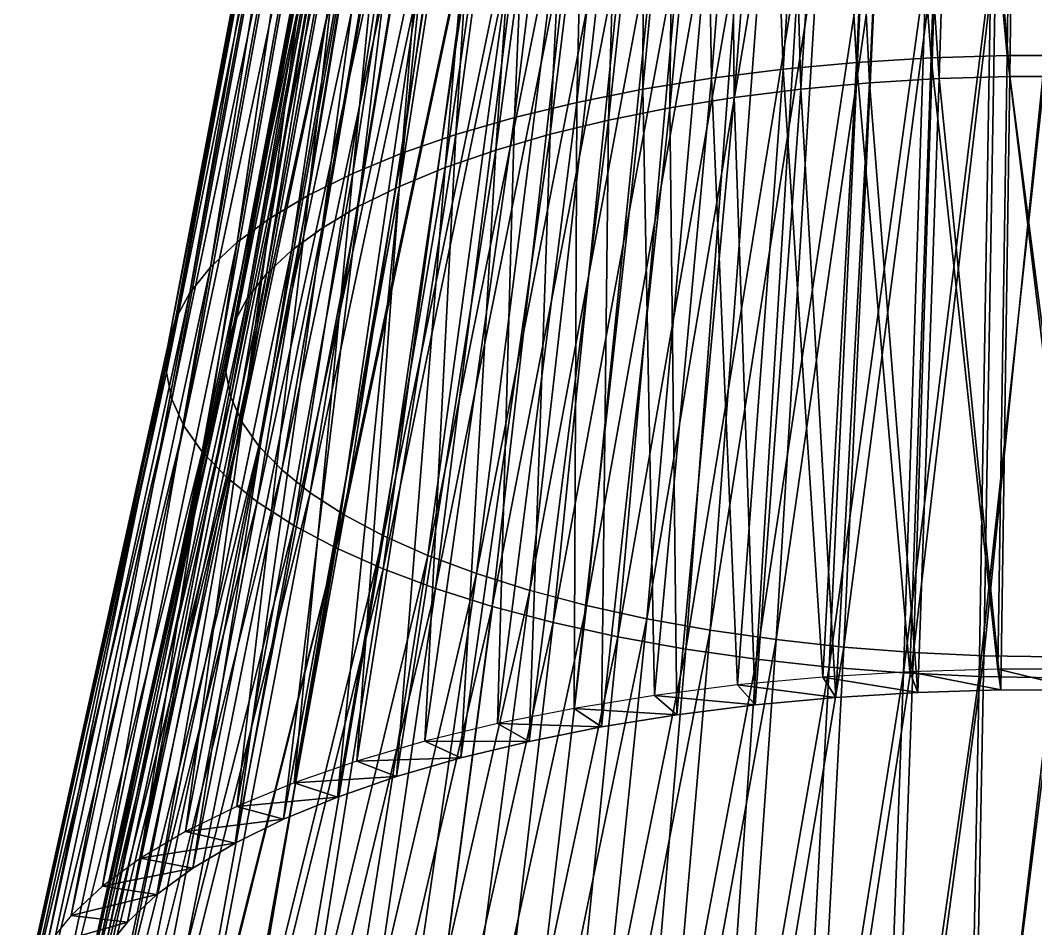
# Model space of a CAD drawing. Header units: metres. Extents: x -147 to 153, y -31 to 1429.
# Drawn here: x -86.8 to -1, y 8.6 to 85.4 of the extents above; entities that cross this region are included whole.
import ezdxf

# ---------------------------------------------------------------- set-up
doc = ezdxf.new("R2010")
doc.units = ezdxf.units.M

msp = doc.modelspace()

# ---------------------------------------------------------------- linework, layer by layer
for points in [[(-9.8596735, 82.24612, -2387.1877), (-13.729243, 134.4296, -2418.9072), (-8.287506, 134.75934, -2417.9868), (-8.287406, 134.75945, -2417.9868)], [(-9.8596735, 82.24612, -2387.1877), (-8.287506, 134.75934, -2417.9868), (-3.4607115, 82.4362, -2386.6306), (-3.4606116, 82.4363, -2386.6306)], [(-3.4607115, 82.4362, -2386.6306), (-8.287506, 134.75934, -2417.9868), (-2.7818377, 134.92288, -2417.5073), (-2.7817378, 134.92299, -2417.5073)], [(-3.4607115, 82.4362, -2386.6306), (-2.7818377, 134.92288, -2417.5073), (2.9651072, 82.43171, -2386.5903), (2.965207, 82.43181, -2386.5903)], [(2.9651072, 82.43171, -2386.5903), (-2.7818377, 134.92288, -2417.5073), (2.7469394, 134.91902, -2417.4727), (2.7470393, 134.91913, -2417.4727)], [(-22.387888, 81.28929, -2389.8323), (-24.260626, 133.28247, -2422.0413), (-19.066788, 133.93608, -2420.2622), (-19.066689, 133.93619, -2420.2622)], [(-22.387888, 81.28929, -2389.8323), (-19.066788, 133.93608, -2420.2622), (-16.184328, 81.86287, -2388.2576), (-16.184229, 81.86297, -2388.2576)], [(-16.184328, 81.86287, -2388.2576), (-19.066788, 133.93608, -2420.2622), (-13.729243, 134.4296, -2418.9072), (-13.729143, 134.4297, -2418.9072)], [(-16.184328, 81.86287, -2388.2576), (-13.729243, 134.4296, -2418.9072), (-9.8596735, 82.24612, -2387.1877), (-9.859573, 82.246216, -2387.1877)], [(-28.424425, 80.52963, -2391.9001), (-29.272306, 132.47359, -2424.2317), (-24.260626, 133.28247, -2422.0413), (-24.260527, 133.28258, -2422.0413)], [(-28.424425, 80.52963, -2391.9001), (-24.260626, 133.28247, -2422.0413), (-22.387888, 81.28929, -2389.8323), (-22.387789, 81.28939, -2389.8323)], [(-9.18806, 80.49932, -2391.8242), (-12.634189, 132.70845, -2423.4722), (-7.6158924, 133.01254, -2422.6233), (-7.6157923, 133.01265, -2422.6233)], [(-9.18806, 80.49932, -2391.8242), (-7.6158924, 133.01254, -2422.6233), (-3.217514, 80.67668, -2391.3044), (-3.2174141, 80.67678, -2391.3044)], [(-3.217514, 80.67668, -2391.3044), (-7.6158924, 133.01254, -2422.6233), (-2.5386393, 133.16336, -2422.1812), (-2.5385394, 133.16347, -2422.1812)], [(-3.217514, 80.67668, -2391.3044), (-2.5386393, 133.16336, -2422.1812), (2.7780917, 80.67249, -2391.2668), (2.7781916, 80.67259, -2391.2668)], [(2.7780917, 80.67249, -2391.2668), (-2.5386393, 133.16336, -2422.1812), (2.5599244, 133.1598, -2422.1492), (2.5600243, 133.15991, -2422.1492)], [(-34.24925, 79.58951, -2394.4458), (-34.06472, 131.51544, -2426.817), (-29.272306, 132.47359, -2424.2317), (-29.272207, 132.4737, -2424.2317)], [(-34.24925, 79.58951, -2394.4458), (-29.272306, 132.47359, -2424.2317), (-28.424425, 80.52963, -2391.9001), (-28.424326, 80.52973, -2391.9001)], [(-20.8775, 79.60655, -2394.2917), (-22.346087, 131.65059, -2426.3623), (-17.5564, 132.25334, -2424.7217), (-17.556301, 132.25345, -2424.7217)], [(-20.8775, 79.60655, -2394.2917), (-17.5564, 132.25334, -2424.7217), (-15.089274, 80.14173, -2392.8225), (-15.089174, 80.14183, -2392.8225)], [(-15.089274, 80.14173, -2392.8225), (-17.5564, 132.25334, -2424.7217), (-12.634189, 132.70845, -2423.4722), (-12.6340885, 132.70856, -2423.4722)], [(-15.089274, 80.14173, -2392.8225), (-12.634189, 132.70845, -2423.4722), (-9.18806, 80.49932, -2391.8242), (-9.18796, 80.49942, -2391.8242)], [(-39.81923, 78.47589, -2397.4504), (-38.602386, 130.4151, -2429.7778), (-34.06472, 131.51544, -2426.817), (-34.06462, 131.51555, -2426.817)], [(-39.81923, 78.47589, -2397.4504), (-34.06472, 131.51544, -2426.817), (-34.24925, 79.58951, -2394.4458), (-34.24915, 79.58961, -2394.4458)], [(-26.509888, 78.89775, -2396.2212), (-26.96779, 130.90466, -2428.3823), (-22.346087, 131.65059, -2426.3623), (-22.345987, 131.6507, -2426.3623)], [(-26.509888, 78.89775, -2396.2212), (-22.346087, 131.65059, -2426.3623), (-20.8775, 79.60655, -2394.2917), (-20.877401, 79.60665, -2394.2917)], [(-31.94473, 78.02058, -2398.5964), (-31.38729, 130.02106, -2430.7664), (-26.96779, 130.90466, -2428.3823), (-26.967691, 130.90477, -2428.3823)], [(-31.94473, 78.02058, -2398.5964), (-26.96779, 130.90466, -2428.3823), (-26.509888, 78.89775, -2396.2212), (-26.509789, 78.89785, -2396.2212)], [(-45.09313, 77.19702, -2400.8918), (-42.85171, 129.18071, -2433.0928), (-38.602386, 130.4151, -2429.7778), (-38.602287, 130.4152, -2429.7778)], [(-45.09313, 77.19702, -2400.8918), (-38.602386, 130.4151, -2429.7778), (-39.81923, 78.47589, -2397.4504), (-39.81913, 78.47599, -2397.4504)], [(-37.1418, 76.98152, -2401.4), (-35.57187, 129.00635, -2433.4968), (-31.38729, 130.02106, -2430.7664), (-31.38719, 130.02116, -2430.7664)], [(-37.1418, 76.98152, -2401.4), (-31.38729, 130.02106, -2430.7664), (-31.94473, 78.02058, -2398.5964), (-31.944632, 78.020676, -2398.5964)], [(-50.031902, 75.76237, -2404.7446), (-46.78123, 127.82144, -2436.7368), (-42.85171, 129.18071, -2433.0928), (-42.851612, 129.18082, -2433.0928)], [(-50.031902, 75.76237, -2404.7446), (-42.85171, 129.18071, -2433.0928), (-45.09313, 77.19702, -2400.8918), (-45.09303, 77.19712, -2400.8918)], [(-42.062607, 75.78827, -2404.6108), (-39.49054, 127.86801, -2436.5537), (-35.57187, 129.00635, -2433.4968), (-35.57177, 129.00645, -2433.4968)], [(-42.062607, 75.78827, -2404.6108), (-35.57187, 129.00635, -2433.4968), (-37.1418, 76.98152, -2401.4), (-37.1417, 76.98162, -2401.4)], [(-46.67073, 74.44967, -2408.2056), (-43.11429, 126.61451, -2439.9143), (-39.49054, 127.86801, -2436.5537), (-39.49044, 127.86811, -2436.5537)], [(-46.67073, 74.44967, -2408.2056), (-39.49054, 127.86801, -2436.5537), (-42.062607, 75.78827, -2404.6108), (-42.062508, 75.78837, -2404.6108)], [(-54.59899, 74.18255, -2408.98), (-50.36186, 126.34733, -2440.6833), (-46.78123, 127.82144, -2436.7368), (-46.78113, 127.82154, -2436.7368)], [(-54.59899, 74.18255, -2408.98), (-46.78123, 127.82144, -2436.7368), (-50.031902, 75.76237, -2404.7446), (-50.031803, 75.76247, -2404.7446)], [(-58.76057, 72.46927, -2413.5667), (-53.567078, 124.7693, -2444.9028), (-50.36186, 126.34733, -2440.6833), (-50.36176, 126.34743, -2440.6833)], [(-58.76057, 72.46927, -2413.5667), (-50.36186, 126.34733, -2440.6833), (-54.59899, 74.18255, -2408.98), (-54.598892, 74.18265, -2408.98)], [(-50.93204, 72.97562, -2412.1575), (-46.41629, 125.255104, -2443.5537), (-43.11429, 126.61451, -2439.9143), (-43.11419, 126.61461, -2439.9143)], [(-50.93204, 72.97562, -2412.1575), (-43.11429, 126.61451, -2439.9143), (-46.67073, 74.44967, -2408.2056), (-46.67063, 74.44977, -2408.2056)], [(-62.485836, 70.6352, -2418.471), (-56.373165, 123.09903, -2449.3643), (-53.567078, 124.7693, -2444.9028), (-53.56698, 124.7694, -2444.9028)], [(-62.485836, 70.6352, -2418.471), (-53.567078, 124.7693, -2444.9028), (-58.76057, 72.46927, -2413.5667), (-58.76047, 72.46937, -2413.5667)], [(-54.815002, 71.37704, -2416.4373), (-49.3721, 123.799866, -2447.445), (-46.41629, 125.255104, -2443.5537), (-46.41619, 125.2552, -2443.5537)], [(-54.815002, 71.37704, -2416.4373), (-46.41629, 125.255104, -2443.5537), (-50.93204, 72.97562, -2412.1575), (-50.931942, 72.975716, -2412.1575)], [(-58.29086, 69.665764, -2421.0132), (-51.959835, 122.25957, -2451.5593), (-49.3721, 123.799866, -2447.445), (-49.372, 123.799965, -2447.445)], [(-58.29086, 69.665764, -2421.0132), (-49.3721, 123.799866, -2447.445), (-54.815002, 71.37704, -2416.4373), (-54.814903, 71.37714, -2416.4373)], [(-65.74721, 68.69393, -2423.6562), (-58.75934, 121.34889, -2454.0347), (-56.373165, 123.09903, -2449.3643), (-56.373066, 123.09913, -2449.3643)], [(-65.74721, 68.69393, -2423.6562), (-56.373165, 123.09903, -2449.3643), (-62.485836, 70.6352, -2418.471), (-62.485737, 70.6353, -2418.471)], [(-61.33388, 67.85447, -2425.8513), (-54.16033, 120.645615, -2455.8662), (-51.959835, 122.25957, -2451.5593), (-51.959736, 122.25967, -2451.5593)], [(-61.33388, 67.85447, -2425.8513), (-51.959835, 122.25957, -2451.5593), (-58.29086, 69.665764, -2421.0132), (-58.29076, 69.66586, -2421.0132)], [(-68.52053, 66.65983, -2429.0845), (-60.70794, 119.53184, -2458.8792), (-58.75934, 121.34889, -2454.0347), (-58.75924, 121.34899, -2454.0347)], [(-68.52053, 66.65983, -2429.0845), (-58.75934, 121.34889, -2454.0347), (-65.74721, 68.69393, -2423.6562), (-65.74711, 68.69403, -2423.6562)], [(-63.921528, 65.95655, -2430.916), (-55.957306, 118.96995, -2460.3337), (-54.16033, 120.645615, -2455.8662), (-54.160233, 120.64571, -2455.8662)], [(-63.921528, 65.95655, -2430.916), (-54.16033, 120.645615, -2455.8662), (-61.33388, 67.85447, -2425.8513), (-61.333782, 67.85457, -2425.8513)], [(-70.78529, 64.54796, -2434.7148), (-62.204533, 117.661316, -2463.8623), (-60.70794, 119.53184, -2458.8792), (-60.70784, 119.53194, -2458.8792)], [(-70.78529, 64.54796, -2434.7148), (-60.70794, 119.53184, -2458.8792), (-68.52053, 66.65983, -2429.0845), (-68.52043, 66.65993, -2429.0845)], [(-66.03466, 63.986073, -2436.1694), (-57.33745, 117.24498, -2464.929), (-55.957306, 118.96995, -2460.3337), (-55.957207, 118.97005, -2460.3337)], [(-66.03466, 63.986073, -2436.1694), (-55.957306, 118.96995, -2460.3337), (-63.921528, 65.95655, -2430.916), (-63.92143, 65.95665, -2430.916)], [(-72.52471, 62.373955, -2440.5063), (-63.238045, 115.75119, -2468.9468), (-62.204533, 117.661316, -2463.8623), (-62.204433, 117.661415, -2463.8623)], [(-72.52471, 62.373955, -2440.5063), (-62.204533, 117.661316, -2463.8623), (-70.78529, 64.54796, -2434.7148), (-70.785194, 64.54806, -2434.7148)], [(-67.657616, 61.95762, -2441.5732), (-58.290535, 115.48349, -2469.618), (-57.33745, 117.24498, -2464.929), (-57.33735, 117.24508, -2464.929)], [(-67.657616, 61.95762, -2441.5732), (-57.33745, 117.24498, -2464.929), (-66.03466, 63.986073, -2436.1694), (-66.03456, 63.98617, -2436.1694)], [(-73.72591, 60.153908, -2446.4158), (-63.80082, 113.81558, -2474.095), (-63.238045, 115.75119, -2468.9468), (-63.237946, 115.75129, -2468.9468)], [(-73.72591, 60.153908, -2446.4158), (-63.238045, 115.75119, -2468.9468), (-72.52471, 62.373955, -2440.5063), (-72.52461, 62.374054, -2440.5063)], [(-68.7784, 59.886204, -2447.087), (-58.809517, 113.6985, -2474.3655), (-58.290535, 115.48349, -2469.618), (-58.290436, 115.48359, -2469.618)], [(-68.7784, 59.886204, -2447.087), (-58.290535, 115.48349, -2469.618), (-67.657616, 61.95762, -2441.5732), (-67.65752, 61.957718, -2441.5732)], [(-74.38, 57.90425, -2452.3994), (-63.888695, 111.86884, -2479.269), (-63.80082, 113.81558, -2474.095), (-63.80072, 113.81568, -2474.095)], [(-74.38, 57.90425, -2452.3994), (-63.80082, 113.81558, -2474.095), (-73.72591, 60.153908, -2446.4158), (-73.72581, 60.154007, -2446.4158)], [(-69.38869, 57.787163, -2452.6702), (-58.89055, 111.903244, -2479.137), (-58.809517, 113.6985, -2474.3655), (-58.809418, 113.6986, -2474.3655)], [(-69.38869, 57.787163, -2452.6702), (-58.809517, 113.6985, -2474.3655), (-68.7784, 59.886204, -2447.087), (-68.7783, 59.886303, -2447.087)], [(-74.482124, 55.64165, -2458.413), (-63.50101, 109.92538, -2484.4307), (-63.888695, 111.86884, -2479.269), (-63.888596, 111.86894, -2479.269)], [(-74.482124, 55.64165, -2458.413), (-63.888695, 111.86884, -2479.269), (-74.38, 57.90425, -2452.3994), (-74.3799, 57.90435, -2452.3994)], [(-69.48398, 55.67605, -2458.281), (-58.53304, 110.111, -2483.897), (-58.89055, 111.903244, -2479.137), (-58.89045, 111.90334, -2479.137)], [(-69.48398, 55.67605, -2458.281), (-58.89055, 111.903244, -2479.137), (-69.38869, 57.787163, -2452.6702), (-69.38859, 57.787262, -2452.6702)], [(-74.03154, 53.38286, -2464.412), (-63.50101, 109.92538, -2484.4307), (-74.482124, 55.64165, -2458.413), (-74.482025, 55.64175, -2458.413)], [(-74.03154, 53.38286, -2464.412), (-62.640644, 107.99957, -2489.5413), (-63.50101, 109.92538, -2484.4307), (-63.50091, 109.925476, -2484.4307)], [(-69.063576, 53.56848, -2463.8784), (-58.53304, 110.111, -2483.897), (-69.48398, 55.67605, -2458.281), (-69.48388, 55.676147, -2458.281)], [(-69.063576, 53.56848, -2463.8784), (-57.73962, 108.33505, -2488.6099), (-58.53304, 110.111, -2483.897), (-58.53294, 110.1111, -2483.897)], [(-68.130554, 51.48007, -2469.4207), (-57.73962, 108.33505, -2488.6099), (-69.063576, 53.56848, -2463.8784), (-69.06348, 53.56858, -2463.8784)], [(-68.130554, 51.48007, -2469.4207), (-56.516174, 106.58853, -2493.2412), (-57.73962, 108.33505, -2488.6099), (-57.73952, 108.33515, -2488.6099)], [(-73.031586, 51.144592, -2470.352), (-62.640644, 107.99957, -2489.5413), (-74.03154, 53.38286, -2464.412), (-74.03144, 53.382957, -2464.412)], [(-73.031586, 51.144592, -2470.352), (-61.313965, 106.10568, -2494.5635), (-62.640644, 107.99957, -2489.5413), (-62.640545, 107.99967, -2489.5413)], [(-66.691864, 49.426273, -2474.8667), (-56.516174, 106.58853, -2493.2412), (-68.130554, 51.48007, -2469.4207), (-68.130455, 51.480167, -2469.4207)], [(-66.691864, 49.426273, -2474.8667), (-54.87176, 104.884384, -2497.7566), (-56.516174, 106.58853, -2493.2412), (-56.516075, 106.58863, -2493.2412)], [(-71.48965, 48.943424, -2476.189), (-61.313965, 106.10568, -2494.5635), (-73.031586, 51.144592, -2470.352), (-73.03149, 51.14469, -2470.352)], [(-71.48965, 48.943424, -2476.189), (-59.530796, 104.25774, -2499.4597), (-61.313965, 106.10568, -2494.5635), (-61.313866, 106.10578, -2494.5635)], [(-64.758125, 47.422295, -2480.1765), (-54.87176, 104.884384, -2497.7566), (-66.691864, 49.426273, -2474.8667), (-66.691765, 49.426373, -2474.8667)], [(-64.758125, 47.422295, -2480.1765), (-52.818554, 103.235214, -2502.1226), (-54.87176, 104.884384, -2497.7566), (-54.871662, 104.88448, -2497.7566)], [(-69.41717, 46.795647, -2481.8796), (-59.530796, 104.25774, -2499.4597), (-71.48965, 48.943424, -2476.189), (-71.48955, 48.943523, -2476.189)], [(-69.41717, 46.795647, -2481.8796), (-57.304344, 102.46941, -2504.194), (-59.530796, 104.25774, -2499.4597), (-59.530697, 104.257835, -2499.4597)], [(-62.34368, 45.48297, -2485.3105), (-52.818554, 103.235214, -2502.1226), (-64.758125, 47.422295, -2480.1765), (-64.758026, 47.422394, -2480.1765)], [(-62.34368, 45.48297, -2485.3105), (-50.371754, 101.653244, -2506.3066), (-52.818554, 103.235214, -2502.1226), (-52.818455, 103.23531, -2502.1226)], [(-66.82947, 44.71717, -2487.382), (-57.304344, 102.46941, -2504.194), (-69.41717, 46.795647, -2481.8796), (-69.41707, 46.795746, -2481.8796)], [(-66.82947, 44.71717, -2487.382), (-54.651077, 100.75396, -2508.7312), (-57.304344, 102.46941, -2504.194), (-57.304245, 102.46951, -2504.194)], [(-59.46639, 43.622665, -2490.231), (-50.371754, 101.653244, -2506.3066), (-62.34368, 45.48297, -2485.3105), (-62.343582, 45.48307, -2485.3105)], [(-59.46639, 43.622665, -2490.231), (-47.549477, 100.15018, -2510.278), (-50.371754, 101.653244, -2506.3066), (-50.371655, 101.65334, -2506.3066)], [(-63.745716, 42.72338, -2492.6555), (-54.651077, 100.75396, -2508.7312), (-66.82947, 44.71717, -2487.382), (-66.82937, 44.71727, -2487.382)], [(-63.745716, 42.72338, -2492.6555), (-51.590656, 99.12406, -2513.0378), (-54.651077, 100.75396, -2508.7312), (-54.650978, 100.75406, -2508.7312)], [(-56.147556, 41.85515, -2494.901), (-47.549477, 100.15018, -2510.278), (-59.46639, 43.622665, -2490.231), (-59.46629, 43.622765, -2490.231)], [(-56.147556, 41.85515, -2494.901), (-44.372612, 98.73714, -2514.0073), (-47.549477, 100.15018, -2510.278), (-47.549377, 100.150276, -2510.278)], [(-60.188744, 40.829033, -2497.6606), (-51.590656, 99.12406, -2513.0378), (-63.745716, 42.72338, -2492.6555), (-63.745617, 42.72348, -2492.6555)], [(-60.188744, 40.829033, -2497.6606), (-48.145733, 97.5918, -2517.0815), (-51.590656, 99.12406, -2513.0378), (-51.590557, 99.12416, -2513.0378)], [(-52.411755, 40.1935, -2499.2864), (-44.372612, 98.73714, -2514.0073), (-56.147556, 41.85515, -2494.901), (-56.147457, 41.855247, -2494.901)], [(-52.411755, 40.1935, -2499.2864), (-40.864685, 97.4246, -2517.4668), (-44.372612, 98.73714, -2514.0073), (-44.372513, 98.737236, -2514.0073)], [(-56.18488, 39.048157, -2502.3606), (-48.145733, 97.5918, -2517.0815), (-60.188744, 40.829033, -2497.6606), (-60.188644, 40.829132, -2497.6606)], [(-56.18488, 39.048157, -2502.3606), (-44.341812, 96.1685, -2520.833), (-48.145733, 97.5918, -2517.0815), (-48.145634, 97.591896, -2517.0815)], [(-48.286648, 38.650032, -2503.3545), (-40.864685, 97.4246, -2517.4668), (-52.411755, 40.1935, -2499.2864), (-52.411655, 40.1936, -2499.2864)], [(-48.286648, 38.650032, -2503.3545), (-37.051655, 96.22227, -2520.6309), (-40.864685, 97.4246, -2517.4668), (-40.864586, 97.4247, -2517.4668)], [(-51.76377, 37.393936, -2506.7207), (-44.341812, 96.1685, -2520.833), (-56.18488, 39.048157, -2502.3606), (-56.18478, 39.048256, -2502.3606)], [(-51.76377, 37.393936, -2506.7207), (-40.20704, 94.86472, -2524.2642), (-44.341812, 96.1685, -2520.833), (-44.341713, 96.1686, -2520.833)], [(-43.802753, 37.236168, -2507.0754), (-37.051655, 96.22227, -2520.6309), (-48.286648, 38.650032, -2503.3545), (-48.28655, 38.65013, -2503.3545)], [(-43.802753, 37.236168, -2507.0754), (-32.96178, 95.13905, -2523.4763), (-37.051655, 96.22227, -2520.6309), (-37.051556, 96.22237, -2520.6309)], [(-46.958138, 35.878616, -2510.7085), (-40.20704, 94.86472, -2524.2642), (-51.76377, 37.393936, -2506.7207), (-51.76367, 37.394035, -2506.7207)], [(-46.958138, 35.878616, -2510.7085), (-35.77206, 93.69011, -2527.3496), (-40.20704, 94.86472, -2524.2642), (-40.20694, 94.86482, -2524.2642)], [(-38.993305, 35.96237, -2510.4214), (-32.96178, 95.13905, -2523.4763), (-43.802753, 37.236168, -2507.0754), (-43.802654, 37.236267, -2507.0754)], [(-38.993305, 35.96237, -2510.4214), (-28.625317, 94.182976, -2525.9817), (-32.96178, 95.13905, -2523.4763), (-32.96168, 95.13915, -2523.4763)], [(-41.80359, 34.51342, -2514.2947), (-35.77206, 93.69011, -2527.3496), (-46.958138, 35.878616, -2510.7085), (-46.95804, 35.878716, -2510.7085)], [(-41.80359, 34.51342, -2514.2947), (-31.06969, 92.65336, -2530.0664), (-35.77206, 93.69011, -2527.3496), (-35.77196, 93.69021, -2527.3496)], [(-33.893887, 34.83808, -2513.3677), (-28.625317, 94.182976, -2525.9817), (-38.993305, 35.96237, -2510.4214), (-38.993206, 35.96247, -2510.4214)], [(-33.893887, 34.83808, -2513.3677), (-24.07438, 93.361115, -2528.129), (-28.625317, 94.182976, -2525.9817), (-28.625217, 94.183075, -2525.9817)], [(-28.542255, 33.87162, -2515.8923), (-24.07438, 93.361115, -2528.129), (-33.893887, 34.83808, -2513.3677), (-33.893787, 34.83818, -2513.3677)], [(-28.542255, 33.87162, -2515.8923), (-19.342665, 92.67954, -2529.9016), (-24.07438, 93.361115, -2528.129), (-24.074282, 93.36121, -2528.129)], [(-22.97804, 33.070133, -2517.977), (-19.342665, 92.67954, -2529.9016), (-28.542255, 33.87162, -2515.8923), (-28.542156, 33.87172, -2515.8923)], [(-22.97804, 33.070133, -2517.977), (-14.465198, 92.14332, -2531.2869), (-19.342665, 92.67954, -2529.9016), (-19.342566, 92.67964, -2529.9016)], [(-36.338257, 33.30846, -2517.4524), (-31.06969, 92.65336, -2530.0664), (-41.80359, 34.51342, -2514.2947), (-41.80349, 34.51352, -2514.2947)], [(-36.338257, 33.30846, -2517.4524), (-26.134752, 91.762146, -2532.3948), (-31.06969, 92.65336, -2530.0664), (-31.069592, 92.65346, -2530.0664)], [(-17.24243, 32.439564, -2519.6062), (-14.465198, 92.14332, -2531.2869), (-22.97804, 33.070133, -2517.977), (-22.977942, 33.070232, -2517.977)], [(-17.24243, 32.439564, -2519.6062), (-9.478091, 91.75641, -2532.2747), (-14.465198, 92.14332, -2531.2869), (-14.465097, 92.14342, -2531.2869)], [(-30.602627, 32.272648, -2520.1582), (-26.134752, 91.762146, -2532.3948), (-36.338257, 33.30846, -2517.4524), (-36.338158, 33.30856, -2517.4524)], [(-30.602627, 32.272648, -2520.1582), (-21.003777, 91.02306, -2534.3171), (-26.134752, 91.762146, -2532.3948), (-26.134653, 91.762245, -2532.3948)], [(-24.639153, 31.413652, -2522.3926), (-21.003777, 91.02306, -2534.3171), (-30.602627, 32.272648, -2520.1582), (-30.602528, 32.272747, -2520.1582)], [(-24.639153, 31.413652, -2522.3926), (-15.714751, 90.44159, -2535.8193), (-21.003777, 91.02306, -2534.3171), (-21.003677, 91.02316, -2534.3171)], [(-11.377894, 31.984581, -2520.7676), (-9.478091, 91.75641, -2532.2747), (-17.24243, 32.439564, -2519.6062), (-17.24233, 32.439663, -2519.6062)], [(-11.377894, 31.984581, -2520.7676), (-4.41827, 91.521675, -2532.8572), (-9.478091, 91.75641, -2532.2747), (-9.477991, 91.75651, -2532.2747)], [(-5.427847, 31.70855, -2521.4526), (-4.41827, 91.521675, -2532.8572), (-11.377894, 31.984581, -2520.7676), (-11.377794, 31.98468, -2520.7676)], [(-5.427847, 31.70855, -2521.4526), (0.6768136, 91.44086, -2533.0305), (-4.41827, 91.521675, -2532.8572), (-4.41817, 91.521774, -2532.8572)], [(0.5636665, 31.613512, -2521.6565), (0.6768136, 91.44086, -2533.0305), (-5.427847, 31.70855, -2521.4526), (-5.427747, 31.708649, -2521.4526)], [(-18.491985, 30.737839, -2524.1384), (-15.714751, 90.44159, -2535.8193), (-24.639153, 31.413652, -2522.3926), (-24.639053, 31.413752, -2522.3926)], [(-18.491985, 30.737839, -2524.1384), (-10.306837, 90.02203, -2536.8904), (-15.714751, 90.44159, -2535.8193), (-15.714651, 90.44169, -2535.8193)], [(-12.206639, 30.250208, -2525.3833), (-10.306837, 90.02203, -2536.8904), (-18.491985, 30.737839, -2524.1384), (-18.491886, 30.737938, -2524.1384)], [(-12.206639, 30.250208, -2525.3833), (-4.8200703, 89.767494, -2537.5222), (-10.306837, 90.02203, -2536.8904), (-10.306737, 90.02213, -2536.8904)], [(-5.829647, 29.954369, -2526.1177), (-4.8200703, 89.767494, -2537.5222), (-12.206639, 30.250208, -2525.3833), (-12.206539, 30.250307, -2525.3833)], [(-5.829647, 29.954369, -2526.1177), (0.7049335, 89.67986, -2537.7102), (-4.8200703, 89.767494, -2537.5222), (-4.81997, 89.76759, -2537.5222)], [(0.5917862, 29.852512, -2526.3362), (0.7049335, 89.67986, -2537.7102), (-5.829647, 29.954369, -2526.1177), (-5.829547, 29.954468, -2526.1177)], [(-4.225873, 30.573793, -2354.0955), (-9.8596735, 82.24612, -2387.1877), (-3.4607115, 82.4362, -2386.6306), (-3.4606116, 82.4363, -2386.6306)], [(-4.225873, 30.573793, -2354.0955), (-3.4607115, 82.4362, -2386.6306), (3.2496278, 30.56857, -2354.0486), (3.2497277, 30.568668, -2354.0486)], [(3.2496278, 30.56857, -2354.0486), (-3.4607115, 82.4362, -2386.6306), (2.9651072, 82.43171, -2386.5903), (2.965207, 82.43181, -2386.5903)], [(-19.02794, 29.906803, -2355.9883), (-22.387888, 81.28929, -2389.8323), (-16.184328, 81.86287, -2388.2576), (-16.184229, 81.86297, -2388.2576)], [(-19.02794, 29.906803, -2355.9883), (-16.184328, 81.86287, -2388.2576), (-11.670129, 30.352661, -2354.7437), (-11.670029, 30.35276, -2354.7437)], [(-11.670129, 30.352661, -2354.7437), (-16.184328, 81.86287, -2388.2576), (-9.8596735, 82.24612, -2387.1877), (-9.859573, 82.246216, -2387.1877)], [(-11.670129, 30.352661, -2354.7437), (-9.8596735, 82.24612, -2387.1877), (-4.225873, 30.573793, -2354.0955), (-4.225773, 30.573893, -2354.0955)], [(-26.244877, 29.239529, -2357.8203), (-28.424425, 80.52963, -2391.9001), (-22.387888, 81.28929, -2389.8323), (-22.387789, 81.28939, -2389.8323)], [(-26.244877, 29.239529, -2357.8203), (-22.387888, 81.28929, -2389.8323), (-19.02794, 29.906803, -2355.9883), (-19.027842, 29.906902, -2355.9883)], [(-3.9826744, 28.814272, -2358.7693), (-9.18806, 80.49932, -2391.8242), (-3.217514, 80.67668, -2391.3044), (-3.2174141, 80.67678, -2391.3044)], [(-3.9826744, 28.814272, -2358.7693), (-3.217514, 80.67668, -2391.3044), (3.0626125, 28.80935, -2358.725), (3.0627124, 28.809448, -2358.725)], [(3.0626125, 28.80935, -2358.725), (-3.217514, 80.67668, -2391.3044), (2.7780917, 80.67249, -2391.2668), (2.7781916, 80.67259, -2391.2668)], [(-33.2675, 28.355774, -2360.2258), (-34.24925, 79.58951, -2394.4458), (-28.424425, 80.52963, -2391.9001), (-28.424326, 80.52973, -2391.9001)], [(-33.2675, 28.355774, -2360.2258), (-28.424425, 80.52963, -2391.9001), (-26.244877, 29.239529, -2357.8203), (-26.244778, 29.239628, -2357.8203)], [(-17.932884, 28.185669, -2360.5532), (-20.8775, 79.60655, -2394.2917), (-15.089274, 80.14173, -2392.8225), (-15.089174, 80.14183, -2392.8225)], [(-17.932884, 28.185669, -2360.5532), (-15.089274, 80.14173, -2392.8225), (-10.998515, 28.605865, -2359.3801), (-10.998415, 28.605965, -2359.3801)], [(-10.998515, 28.605865, -2359.3801), (-15.089274, 80.14173, -2392.8225), (-9.18806, 80.49932, -2391.8242), (-9.18796, 80.49942, -2391.8242)], [(-10.998515, 28.605865, -2359.3801), (-9.18806, 80.49932, -2391.8242), (-3.9826744, 28.814272, -2358.7693), (-3.9825745, 28.814371, -2358.7693)], [(-40.04383, 27.262085, -2363.1873), (-39.81923, 78.47589, -2397.4504), (-34.24925, 79.58951, -2394.4458), (-34.24915, 79.58961, -2394.4458)], [(-40.04383, 27.262085, -2363.1873), (-34.24925, 79.58951, -2394.4458), (-33.2675, 28.355774, -2360.2258), (-33.267403, 28.355873, -2360.2258)], [(-24.734488, 27.556797, -2362.2798), (-26.509888, 78.89775, -2396.2212), (-20.8775, 79.60655, -2394.2917), (-20.877401, 79.60665, -2394.2917)], [(-24.734488, 27.556797, -2362.2798), (-20.8775, 79.60655, -2394.2917), (-17.932884, 28.185669, -2360.5532), (-17.932785, 28.185768, -2360.5532)], [(-46.52369, 25.966557, -2366.6829), (-45.09313, 77.19702, -2400.8918), (-39.81923, 78.47589, -2397.4504), (-39.81913, 78.47599, -2397.4504)], [(-46.52369, 25.966557, -2366.6829), (-39.81923, 78.47589, -2397.4504), (-40.04383, 27.262085, -2363.1873), (-40.04373, 27.262184, -2363.1873)], [(-31.352962, 26.723904, -2364.5469), (-31.94473, 78.02058, -2398.5964), (-26.509888, 78.89775, -2396.2212), (-26.509789, 78.89785, -2396.2212)], [(-31.352962, 26.723904, -2364.5469), (-26.509888, 78.89775, -2396.2212), (-24.734488, 27.556797, -2362.2798), (-24.734388, 27.556896, -2362.2798)], [(-37.73932, 25.693153, -2367.338), (-37.1418, 76.98152, -2401.4), (-31.94473, 78.02058, -2398.5964), (-31.944632, 78.020676, -2398.5964)], [(-37.73932, 25.693153, -2367.338), (-31.94473, 78.02058, -2398.5964), (-31.352962, 26.723904, -2364.5469), (-31.352863, 26.724003, -2364.5469)], [(-52.6591, 24.478777, -2370.6863), (-50.031902, 75.76237, -2404.7446), (-45.09313, 77.19702, -2400.8918), (-45.09303, 77.19712, -2400.8918)], [(-52.6591, 24.478777, -2370.6863), (-45.09313, 77.19702, -2400.8918), (-46.52369, 25.966557, -2366.6829), (-46.52359, 25.966656, -2366.6829)], [(-43.84626, 24.472183, -2370.6323), (-42.062607, 75.78827, -2404.6108), (-37.1418, 76.98152, -2401.4), (-37.1417, 76.98162, -2401.4)], [(-43.84626, 24.472183, -2370.6323), (-37.1418, 76.98152, -2401.4), (-37.73932, 25.693153, -2367.338), (-37.73922, 25.693253, -2367.338)], [(-58.404648, 22.809767, -2375.1685), (-54.59899, 74.18255, -2408.98), (-50.031902, 75.76237, -2404.7446), (-50.031803, 75.76247, -2404.7446)], [(-58.404648, 22.809767, -2375.1685), (-50.031902, 75.76237, -2404.7446), (-52.6591, 24.478777, -2370.6863), (-52.659, 24.478876, -2370.6863)], [(-49.62858, 23.070024, -2374.4055), (-46.67073, 74.44967, -2408.2056), (-42.062607, 75.78827, -2404.6108), (-42.062508, 75.78837, -2404.6108)], [(-49.62858, 23.070024, -2374.4055), (-42.062607, 75.78827, -2404.6108), (-43.84626, 24.472183, -2370.6323), (-43.84616, 24.472282, -2370.6323)], [(-63.717777, 20.971878, -2380.0957), (-58.76057, 72.46927, -2413.5667), (-54.59899, 74.18255, -2408.98), (-54.598892, 74.18265, -2408.98)], [(-63.717777, 20.971878, -2380.0957), (-54.59899, 74.18255, -2408.98), (-58.404648, 22.809767, -2375.1685), (-58.40455, 22.809866, -2375.1685)], [(-55.043465, 21.497065, -2378.6294), (-50.93204, 72.97562, -2412.1575), (-46.67073, 74.44967, -2408.2056), (-46.67063, 74.44977, -2408.2056)], [(-55.043465, 21.497065, -2378.6294), (-46.67073, 74.44967, -2408.2056), (-49.62858, 23.070024, -2374.4055), (-49.62848, 23.070124, -2374.4055)], [(-60.050835, 19.764948, -2383.2732), (-54.815002, 71.37704, -2416.4373), (-50.93204, 72.97562, -2412.1575), (-50.931942, 72.975716, -2412.1575)], [(-60.050835, 19.764948, -2383.2732), (-50.93204, 72.97562, -2412.1575), (-55.043465, 21.497065, -2378.6294), (-55.043365, 21.497164, -2378.6294)], [(-68.559166, 18.978722, -2385.4316), (-62.485836, 70.6352, -2418.471), (-58.76057, 72.46927, -2413.5667), (-58.76047, 72.46937, -2413.5667)], [(-68.559166, 18.978722, -2385.4316), (-58.76057, 72.46927, -2413.5667), (-63.717777, 20.971878, -2380.0957), (-63.717678, 20.971977, -2380.0957)], [(-64.6136, 17.886497, -2388.3022), (-58.29086, 69.665764, -2421.0132), (-54.815002, 71.37704, -2416.4373), (-54.814903, 71.37714, -2416.4373)], [(-64.6136, 17.886497, -2388.3022), (-54.815002, 71.37704, -2416.4373), (-60.050835, 19.764948, -2383.2732), (-60.050735, 19.765047, -2383.2732)], [(-72.89297, 16.845057, -2391.137), (-65.74721, 68.69393, -2423.6562), (-62.485836, 70.6352, -2418.471), (-62.485737, 70.6353, -2418.471)], [(-72.89297, 16.845057, -2391.137), (-62.485836, 70.6352, -2418.471), (-68.559166, 18.978722, -2385.4316), (-68.55907, 18.97882, -2385.4316)], [(-68.698, 15.875624, -2393.6792), (-61.33388, 67.85447, -2425.8513), (-58.29086, 69.665764, -2421.0132), (-58.29076, 69.66586, -2421.0132)], [(-68.698, 15.875624, -2393.6792), (-58.29086, 69.665764, -2421.0132), (-64.6136, 17.886497, -2388.3022), (-64.6135, 17.886597, -2388.3022)], [(-76.6871, 14.586673, -2397.1694), (-68.52053, 66.65983, -2429.0845), (-65.74721, 68.69393, -2423.6562), (-65.74711, 68.69403, -2423.6562)], [(-76.6871, 14.586673, -2397.1694), (-65.74721, 68.69393, -2423.6562), (-72.89297, 16.845057, -2391.137), (-72.89287, 16.845156, -2391.137)], [(-72.273766, 13.74721, -2399.3645), (-63.921528, 65.95655, -2430.916), (-61.33388, 67.85447, -2425.8513), (-61.333782, 67.85457, -2425.8513)], [(-72.273766, 13.74721, -2399.3645), (-61.33388, 67.85447, -2425.8513), (-68.698, 15.875624, -2393.6792), (-68.6979, 15.875724, -2393.6792)], [(-79.91347, 12.220295, -2403.4841), (-70.78529, 64.54796, -2434.7148), (-68.52053, 66.65983, -2429.0845), (-68.52043, 66.65993, -2429.0845)], [(-79.91347, 12.220295, -2403.4841), (-68.52053, 66.65983, -2429.0845), (-76.6871, 14.586673, -2397.1694), (-76.687004, 14.586773, -2397.1694)], [(-75.31446, 11.517015, -2405.3157), (-66.03466, 63.986073, -2436.1694), (-63.921528, 65.95655, -2430.916), (-63.92143, 65.95665, -2430.916)], [(-75.31446, 11.517015, -2405.3157), (-63.921528, 65.95655, -2430.916), (-72.273766, 13.74721, -2399.3645), (-72.27367, 13.74731, -2399.3645)], [(-82.54819, 9.763442, -2410.0347), (-72.52471, 62.373955, -2440.5063), (-70.78529, 64.54796, -2434.7148), (-70.785194, 64.54806, -2434.7148)], [(-82.54819, 9.763442, -2410.0347), (-70.78529, 64.54796, -2434.7148), (-79.91347, 12.220295, -2403.4841), (-79.91337, 12.220395, -2403.4841)], [(-77.79755, 9.201555, -2411.4893), (-67.657616, 61.95762, -2441.5732), (-66.03466, 63.986073, -2436.1694), (-66.03456, 63.98617, -2436.1694)], [(-77.79755, 9.201555, -2411.4893), (-66.03466, 63.986073, -2436.1694), (-75.31446, 11.517015, -2405.3157), (-75.31436, 11.517116, -2405.3157)], [(-84.57174, 7.2343035, -2416.7722), (-73.72591, 60.153908, -2446.4158), (-72.52471, 62.373955, -2440.5063), (-72.52461, 62.374054, -2440.5063)], [(-84.57174, 7.2343035, -2416.7722), (-72.52471, 62.373955, -2440.5063), (-82.54819, 9.763442, -2410.0347), (-82.54809, 9.763542, -2410.0347)], [(-79.70465, 6.817967, -2417.8389), (-68.7784, 59.886204, -2447.087), (-67.657616, 61.95762, -2441.5732), (-67.65752, 61.957718, -2441.5732)], [(-79.70465, 6.817967, -2417.8389), (-67.657616, 61.95762, -2441.5732), (-77.79755, 9.201555, -2411.4893), (-77.79745, 9.201655, -2411.4893)], [(-85.969154, 4.651604, -2423.647), (-74.38, 57.90425, -2452.3994), (-73.72591, 60.153908, -2446.4158), (-73.72581, 60.154007, -2446.4158)], [(-85.969154, 4.651604, -2423.647), (-73.72591, 60.153908, -2446.4158), (-84.57174, 7.2343035, -2416.7722), (-84.57164, 7.2344036, -2416.7722)], [(-81.02165, 4.3839016, -2424.318), (-69.38869, 57.787163, -2452.6702), (-68.7784, 59.886204, -2447.087), (-68.7783, 59.886303, -2447.087)], [(-81.02165, 4.3839016, -2424.318), (-68.7784, 59.886204, -2447.087), (-79.70465, 6.817967, -2417.8389), (-79.70455, 6.818067, -2417.8389)], [(-86.73009, 2.0344582, -2430.608), (-74.482124, 55.64165, -2458.413), (-74.38, 57.90425, -2452.3994), (-74.3799, 57.90435, -2452.3994)], [(-86.73009, 2.0344582, -2430.608), (-74.38, 57.90425, -2452.3994), (-85.969154, 4.651604, -2423.647), (-85.969055, 4.6517043, -2423.647)], [(-81.73879, 1.917372, -2430.8787), (-69.48398, 55.67605, -2458.281), (-69.38869, 57.787163, -2452.6702), (-69.38859, 57.787262, -2452.6702)], [(-81.73879, 1.917372, -2430.8787), (-69.38869, 57.787163, -2452.6702), (-81.02165, 4.3839016, -2424.318), (-81.02155, 4.3840017, -2424.318)], [(-86.84889, -0.5977435, -2437.604), (-74.03154, 53.38286, -2464.412), (-74.482124, 55.64165, -2458.413), (-74.482025, 55.64175, -2458.413)], [(-86.84889, -0.5977435, -2437.604), (-74.482124, 55.64165, -2458.413), (-86.73009, 2.0344582, -2430.608), (-86.72999, 2.034558, -2430.608)], [(-81.85076, -0.563347, -2437.472), (-69.063576, 53.56848, -2463.8784), (-69.48398, 55.67605, -2458.281), (-69.48388, 55.676147, -2458.281)], [(-81.85076, -0.563347, -2437.472), (-69.48398, 55.67605, -2458.281), (-81.73879, 1.917372, -2430.8787), (-81.73869, 1.917472, -2430.8787)], [(-86.32471, -3.2255197, -2444.5828), (-74.03154, 53.38286, -2464.412), (-86.84889, -0.5977435, -2437.604), (-86.84879, -0.5976435, -2437.604)], [(-86.32471, -3.2255197, -2444.5828), (-73.031586, 51.144592, -2470.352), (-74.03154, 53.38286, -2464.412), (-74.03144, 53.382957, -2464.412)], [(-81.356735, -3.0398955, -2444.049), (-69.063576, 53.56848, -2463.8784), (-81.85076, -0.563347, -2437.472), (-81.85066, -0.56324697, -2437.472)], [(-81.356735, -3.0398955, -2444.049), (-68.130554, 51.48007, -2469.4207), (-69.063576, 53.56848, -2463.8784), (-69.06348, 53.56858, -2463.8784)], [(-85.16141, -5.8294168, -2451.4932), (-73.031586, 51.144592, -2470.352), (-86.32471, -3.2255197, -2444.5828), (-86.32461, -3.2254198, -2444.5828)], [(-85.16141, -5.8294168, -2451.4932), (-71.48965, 48.943424, -2476.189), (-73.031586, 51.144592, -2470.352), (-73.03149, 51.14469, -2470.352)], [(-80.26039, -5.493938, -2450.5618), (-68.130554, 51.48007, -2469.4207), (-81.356735, -3.0398955, -2444.049), (-81.356636, -3.0397956, -2444.049)], [(-80.26039, -5.493938, -2450.5618), (-66.691864, 49.426273, -2474.8667), (-68.130554, 51.48007, -2469.4207), (-68.130455, 51.480167, -2469.4207)], [(-83.36759, -8.390154, -2458.2834), (-71.48965, 48.943424, -2476.189), (-85.16141, -5.8294168, -2451.4932), (-85.16131, -5.8293166, -2451.4932)], [(-83.36759, -8.390154, -2458.2834), (-69.41717, 46.795647, -2481.8796), (-71.48965, 48.943424, -2476.189), (-71.48955, 48.943523, -2476.189)], [(-78.5698, -7.9073057, -2456.9614), (-66.691864, 49.426273, -2474.8667), (-80.26039, -5.493938, -2450.5618), (-80.26029, -5.493838, -2450.5618)], [(-78.5698, -7.9073057, -2456.9614), (-64.758125, 47.422295, -2480.1765), (-66.691864, 49.426273, -2474.8667), (-66.691765, 49.426373, -2474.8667)], [(-76.29752, -10.262132, -2463.2007), (-64.758125, 47.422295, -2480.1765), (-78.5698, -7.9073057, -2456.9614), (-78.5697, -7.9072056, -2456.9614)], [(-76.29752, -10.262132, -2463.2007), (-62.34368, 45.48297, -2485.3105), (-64.758125, 47.422295, -2480.1765), (-64.758026, 47.422394, -2480.1765)], [(-80.95656, -10.888774, -2464.9038), (-69.41717, 46.795647, -2481.8796), (-83.36759, -8.390154, -2458.2834), (-83.36749, -8.390054, -2458.2834)], [(-80.95656, -10.888774, -2464.9038), (-66.82947, 44.71717, -2487.382), (-69.41717, 46.795647, -2481.8796), (-69.41707, 46.795746, -2481.8796)], [(-73.46036, -12.54098, -2469.2336), (-62.34368, 45.48297, -2485.3105), (-76.29752, -10.262132, -2463.2007), (-76.297424, -10.262032, -2463.2007)], [(-73.46036, -12.54098, -2469.2336), (-59.46639, 43.622665, -2490.231), (-62.34368, 45.48297, -2485.3105), (-62.343582, 45.48307, -2485.3105)], [(-77.94615, -13.30678, -2471.3052), (-66.82947, 44.71717, -2487.382), (-80.95656, -10.888774, -2464.9038), (-80.95646, -10.888674, -2464.9038)], [(-77.94615, -13.30678, -2471.3052), (-63.745716, 42.72338, -2492.6555), (-66.82947, 44.71717, -2487.382), (-66.82937, 44.71727, -2487.382)], [(-70.07934, -14.72698, -2475.0154), (-59.46639, 43.622665, -2490.231), (-73.46036, -12.54098, -2469.2336), (-73.46026, -12.54088, -2469.2336)], [(-70.07934, -14.72698, -2475.0154), (-56.147556, 41.85515, -2494.901), (-59.46639, 43.622665, -2490.231), (-59.46629, 43.622765, -2490.231)], [(-74.35866, -15.6262665, -2477.44), (-63.745716, 42.72338, -2492.6555), (-77.94615, -13.30678, -2471.3052), (-77.94605, -13.30668, -2471.3052)], [(-74.35866, -15.6262665, -2477.44), (-60.188744, 40.829033, -2497.6606), (-63.745716, 42.72338, -2492.6555), (-63.745617, 42.72348, -2492.6555)], [(-66.17945, -16.803947, -2480.503), (-56.147556, 41.85515, -2494.901), (-70.07934, -14.72698, -2475.0154), (-70.07924, -14.72688, -2475.0154)], [(-66.17945, -16.803947, -2480.503), (-52.411755, 40.1935, -2499.2864), (-56.147556, 41.85515, -2494.901), (-56.147457, 41.855247, -2494.901)], [(-70.22064, -17.830063, -2483.2627), (-60.188744, 40.829033, -2497.6606), (-74.35866, -15.6262665, -2477.44), (-74.35856, -15.626166, -2477.44)], [(-70.22064, -17.830063, -2483.2627), (-56.18488, 39.048157, -2502.3606), (-60.188744, 40.829033, -2497.6606), (-60.188644, 40.829132, -2497.6606)], [(-61.789608, -18.756506, -2485.6562), (-52.411755, 40.1935, -2499.2864), (-66.17945, -16.803947, -2480.503), (-66.17935, -16.803848, -2480.503)], [(-61.789608, -18.756506, -2485.6562), (-48.286648, 38.650032, -2503.3545), (-52.411755, 40.1935, -2499.2864), (-52.411655, 40.1936, -2499.2864)], [(-65.56273, -19.901848, -2488.7305), (-56.18488, 39.048157, -2502.3606), (-70.22064, -17.830063, -2483.2627), (-70.22054, -17.829964, -2483.2627)], [(-65.56273, -19.901848, -2488.7305), (-51.76377, 37.393936, -2506.7207), (-56.18488, 39.048157, -2502.3606), (-56.18478, 39.048256, -2502.3606)], [(-56.942295, -20.570196, -2490.4365), (-48.286648, 38.650032, -2503.3545), (-61.789608, -18.756506, -2485.6562), (-61.78951, -18.756407, -2485.6562)], [(-56.942295, -20.570196, -2490.4365), (-43.802753, 37.236168, -2507.0754), (-48.286648, 38.650032, -2503.3545), (-48.28655, 38.65013, -2503.3545)], [(-60.419422, -21.82629, -2493.8027), (-51.76377, 37.393936, -2506.7207), (-65.56273, -19.901848, -2488.7305), (-65.56263, -19.901749, -2488.7305)], [(-60.419422, -21.82629, -2493.8027), (-46.958138, 35.878616, -2510.7085), (-51.76377, 37.393936, -2506.7207), (-51.76367, 37.394035, -2506.7207)], [(-51.67338, -22.231596, -2494.8088), (-43.802753, 37.236168, -2507.0754), (-56.942295, -20.570196, -2490.4365), (-56.942196, -20.570097, -2490.4365)], [(-51.67338, -22.231596, -2494.8088), (-38.993305, 35.96237, -2510.4214), (-43.802753, 37.236168, -2507.0754), (-43.802654, 37.236267, -2507.0754)], [(-54.828766, -23.589146, -2498.4421), (-46.958138, 35.878616, -2510.7085), (-60.419422, -21.82629, -2493.8027), (-60.419323, -21.82619, -2493.8027)], [(-54.828766, -23.589146, -2498.4421), (-41.80359, 34.51342, -2514.2947), (-46.958138, 35.878616, -2510.7085), (-46.95804, 35.878716, -2510.7085)], [(-46.02192, -23.7284, -2498.7405), (-38.993305, 35.96237, -2510.4214), (-51.67338, -22.231596, -2494.8088), (-51.673283, -22.231497, -2494.8088)], [(-46.02192, -23.7284, -2498.7405), (-33.893887, 34.83808, -2513.3677), (-38.993305, 35.96237, -2510.4214), (-38.993206, 35.96247, -2510.4214)], [(-48.8322, -25.177347, -2502.614), (-41.80359, 34.51342, -2514.2947), (-54.828766, -23.589146, -2498.4421), (-54.828667, -23.589046, -2498.4421)], [(-48.8322, -25.177347, -2502.614), (-36.338257, 33.30846, -2517.4524), (-41.80359, 34.51342, -2514.2947), (-41.80349, 34.51352, -2514.2947)], [(-40.029713, -25.049526, -2502.2026), (-33.893887, 34.83808, -2513.3677), (-46.02192, -23.7284, -2498.7405), (-46.02182, -23.7283, -2498.7405)], [(-40.029713, -25.049526, -2502.2026), (-28.542255, 33.87162, -2515.8923), (-33.893887, 34.83808, -2513.3677), (-33.893787, 34.83818, -2513.3677)], [(-33.74115, -26.185194, -2505.1694), (-28.542255, 33.87162, -2515.8923), (-40.029713, -25.049526, -2502.2026), (-40.029613, -25.049427, -2502.2026)], [(-33.74115, -26.185194, -2505.1694), (-22.97804, 33.070133, -2517.977), (-28.542255, 33.87162, -2515.8923), (-28.542156, 33.87172, -2515.8923)], [(-42.47409, -26.579145, -2506.2874), (-36.338257, 33.30846, -2517.4524), (-48.8322, -25.177347, -2502.614), (-48.8321, -25.177248, -2502.614)], [(-42.47409, -26.579145, -2506.2874), (-30.602627, 32.272648, -2520.1582), (-36.338257, 33.30846, -2517.4524), (-36.338158, 33.30856, -2517.4524)], [(-27.202778, -27.126999, -2507.6191), (-22.97804, 33.070133, -2517.977), (-33.74115, -26.185194, -2505.1694), (-33.74105, -26.185095, -2505.1694)], [(-27.202778, -27.126999, -2507.6191), (-17.24243, 32.439564, -2519.6062), (-22.97804, 33.070133, -2517.977), (-22.977942, 33.070232, -2517.977)], [(-35.80152, -27.784164, -2509.4355), (-30.602627, 32.272648, -2520.1582), (-42.47409, -26.579145, -2506.2874), (-42.47399, -26.579046, -2506.2874)], [(-35.80152, -27.784164, -2509.4355), (-24.639153, 31.413652, -2522.3926), (-30.602627, 32.272648, -2520.1582), (-30.602528, 32.272747, -2520.1582)], [(-20.463007, -27.867962, -2509.5334), (-17.24243, 32.439564, -2519.6062), (-27.202778, -27.126999, -2507.6191), (-27.202679, -27.1269, -2507.6191)], [(-20.463007, -27.867962, -2509.5334), (-11.377894, 31.984581, -2520.7676), (-17.24243, 32.439564, -2519.6062), (-17.24233, 32.439663, -2519.6062)], [(-13.571735, -28.402603, -2510.8982), (-11.377894, 31.984581, -2520.7676), (-20.463007, -27.867962, -2509.5334), (-20.462908, -27.867863, -2509.5334)], [(-13.571735, -28.402603, -2510.8982), (-5.427847, 31.70855, -2521.4526), (-11.377894, 31.984581, -2520.7676), (-11.377794, 31.98468, -2520.7676)], [(-28.863892, -28.783478, -2512.0347), (-24.639153, 31.413652, -2522.3926), (-35.80152, -27.784164, -2509.4355), (-35.801422, -27.784065, -2509.4355)], [(-28.863892, -28.783478, -2512.0347), (-18.491985, 30.737839, -2524.1384), (-24.639153, 31.413652, -2522.3926), (-24.639053, 31.413752, -2522.3926)], [(-6.579982, -28.726961, -2511.7034), (-5.427847, 31.70855, -2521.4526), (-13.571735, -28.402603, -2510.8982), (-13.571635, -28.402504, -2510.8982)], [(-6.579982, -28.726961, -2511.7034), (0.5636665, 31.613512, -2521.6565), (-5.427847, 31.70855, -2521.4526), (-5.427747, 31.708649, -2521.4526)], [(0.46049643, -28.838634, -2511.9429), (0.5636665, 31.613512, -2521.6565), (-6.579982, -28.726961, -2511.7034), (-6.5798817, -28.726862, -2511.7034)], [(-21.712559, -29.569687, -2514.066), (-18.491985, 30.737839, -2524.1384), (-28.863892, -28.783478, -2512.0347), (-28.863792, -28.783379, -2512.0347)], [(-21.712559, -29.569687, -2514.066), (-12.206639, 30.250208, -2525.3833), (-18.491985, 30.737839, -2524.1384), (-18.491886, 30.737938, -2524.1384)], [(-14.40048, -30.136974, -2515.514), (-12.206639, 30.250208, -2525.3833), (-21.712559, -29.569687, -2514.066), (-21.71246, -29.569588, -2514.066)], [(-10.998515, 28.605865, -2359.3801), (-11.670129, 30.352661, -2354.7437), (-19.02794, 29.906803, -2355.9883), (-19.027842, 29.906902, -2355.9883)], [(-14.40048, -30.136974, -2515.514), (-5.829647, 29.954369, -2526.1177), (-12.206639, 30.250208, -2525.3833), (-12.206539, 30.250307, -2525.3833)], [(-3.9826744, 28.814272, -2358.7693), (-4.225873, 30.573793, -2354.0955), (-11.670129, 30.352661, -2354.7437), (-11.670029, 30.35276, -2354.7437)], [(-11.670129, 30.352661, -2354.7437), (-10.998515, 28.605865, -2359.3801), (-3.9826744, 28.814272, -2358.7693), (-3.9825745, 28.814371, -2358.7693)], [(3.0626125, 28.80935, -2358.725), (3.2496278, 30.56857, -2354.0486), (-4.225873, 30.573793, -2354.0955), (-4.225773, 30.573893, -2354.0955)], [(-4.225873, 30.573793, -2354.0955), (-3.9826744, 28.814272, -2358.7693), (3.0626125, 28.80935, -2358.725), (3.0627124, 28.809448, -2358.725)], [(-24.734488, 27.556797, -2362.2798), (-26.244877, 29.239529, -2357.8203), (-33.2675, 28.355774, -2360.2258), (-33.267403, 28.355873, -2360.2258)], [(-17.932884, 28.185669, -2360.5532), (-19.02794, 29.906803, -2355.9883), (-26.244877, 29.239529, -2357.8203), (-26.244778, 29.239628, -2357.8203)], [(-26.244877, 29.239529, -2357.8203), (-24.734488, 27.556797, -2362.2798), (-17.932884, 28.185669, -2360.5532), (-17.932785, 28.185768, -2360.5532)], [(-19.02794, 29.906803, -2355.9883), (-17.932884, 28.185669, -2360.5532), (-10.998515, 28.605865, -2359.3801), (-10.998415, 28.605965, -2359.3801)], [(-6.981783, -30.481142, -2516.3682), (-5.829647, 29.954369, -2526.1177), (-14.40048, -30.136974, -2515.514), (-14.40038, -30.136875, -2515.514)], [(-6.981783, -30.481142, -2516.3682), (0.5917862, 29.852512, -2526.3362), (-5.829647, 29.954369, -2526.1177), (-5.829547, 29.954468, -2526.1177)], [(0.488616, -30.599636, -2516.6223), (0.5917862, 29.852512, -2526.3362), (-6.981783, -30.481142, -2516.3682), (-6.981683, -30.481043, -2516.3682)], [(-31.352962, 26.723904, -2364.5469), (-33.2675, 28.355774, -2360.2258), (-40.04383, 27.262085, -2363.1873), (-40.04373, 27.262184, -2363.1873)], [(-33.2675, 28.355774, -2360.2258), (-31.352962, 26.723904, -2364.5469), (-24.734488, 27.556797, -2362.2798), (-24.734388, 27.556896, -2362.2798)], [(-37.73932, 25.693153, -2367.338), (-40.04383, 27.262085, -2363.1873), (-46.52369, 25.966557, -2366.6829), (-46.52359, 25.966656, -2366.6829)], [(-40.04383, 27.262085, -2363.1873), (-37.73932, 25.693153, -2367.338), (-31.352962, 26.723904, -2364.5469), (-31.352863, 26.724003, -2364.5469)], [(-43.84626, 24.472183, -2370.6323), (-46.52369, 25.966557, -2366.6829), (-52.6591, 24.478777, -2370.6863), (-52.659, 24.478876, -2370.6863)], [(-46.52369, 25.966557, -2366.6829), (-43.84626, 24.472183, -2370.6323), (-37.73932, 25.693153, -2367.338), (-37.73922, 25.693253, -2367.338)], [(-49.62858, 23.070024, -2374.4055), (-52.6591, 24.478777, -2370.6863), (-58.404648, 22.809767, -2375.1685), (-58.40455, 22.809866, -2375.1685)], [(-52.6591, 24.478777, -2370.6863), (-49.62858, 23.070024, -2374.4055), (-43.84626, 24.472183, -2370.6323), (-43.84616, 24.472282, -2370.6323)], [(-55.043465, 21.497065, -2378.6294), (-58.404648, 22.809767, -2375.1685), (-63.717777, 20.971878, -2380.0957), (-63.717678, 20.971977, -2380.0957)], [(-58.404648, 22.809767, -2375.1685), (-55.043465, 21.497065, -2378.6294), (-49.62858, 23.070024, -2374.4055), (-49.62848, 23.070124, -2374.4055)], [(-63.717777, 20.971878, -2380.0957), (-60.050835, 19.764948, -2383.2732), (-55.043465, 21.497065, -2378.6294), (-55.043365, 21.497164, -2378.6294)], [(-60.050835, 19.764948, -2383.2732), (-63.717777, 20.971878, -2380.0957), (-68.559166, 18.978722, -2385.4316), (-68.55907, 18.97882, -2385.4316)], [(-68.559166, 18.978722, -2385.4316), (-64.6136, 17.886497, -2388.3022), (-60.050835, 19.764948, -2383.2732), (-60.050735, 19.765047, -2383.2732)], [(-64.6136, 17.886497, -2388.3022), (-68.559166, 18.978722, -2385.4316), (-72.89297, 16.845057, -2391.137), (-72.89287, 16.845156, -2391.137)], [(-72.89297, 16.845057, -2391.137), (-68.698, 15.875624, -2393.6792), (-64.6136, 17.886497, -2388.3022), (-64.6135, 17.886597, -2388.3022)], [(-68.698, 15.875624, -2393.6792), (-72.89297, 16.845057, -2391.137), (-76.6871, 14.586673, -2397.1694), (-76.687004, 14.586773, -2397.1694)], [(-76.6871, 14.586673, -2397.1694), (-72.273766, 13.74721, -2399.3645), (-68.698, 15.875624, -2393.6792), (-68.6979, 15.875724, -2393.6792)], [(-72.273766, 13.74721, -2399.3645), (-76.6871, 14.586673, -2397.1694), (-79.91347, 12.220295, -2403.4841), (-79.91337, 12.220395, -2403.4841)], [(-79.91347, 12.220295, -2403.4841), (-75.31446, 11.517015, -2405.3157), (-72.273766, 13.74721, -2399.3645), (-72.27367, 13.74731, -2399.3645)], [(-75.31446, 11.517015, -2405.3157), (-79.91347, 12.220295, -2403.4841), (-82.54819, 9.763442, -2410.0347), (-82.54809, 9.763542, -2410.0347)], [(-82.54819, 9.763442, -2410.0347), (-77.79755, 9.201555, -2411.4893), (-75.31446, 11.517015, -2405.3157), (-75.31436, 11.517116, -2405.3157)], [(-77.79755, 9.201555, -2411.4893), (-82.54819, 9.763442, -2410.0347), (-84.57174, 7.2343035, -2416.7722), (-84.57164, 7.2344036, -2416.7722)], [(-84.57174, 7.2343035, -2416.7722), (-79.70465, 6.817967, -2417.8389), (-77.79755, 9.201555, -2411.4893), (-77.79745, 9.201655, -2411.4893)]]:
    msp.add_3dface(points)

doc.saveas('drawing.dxf')
